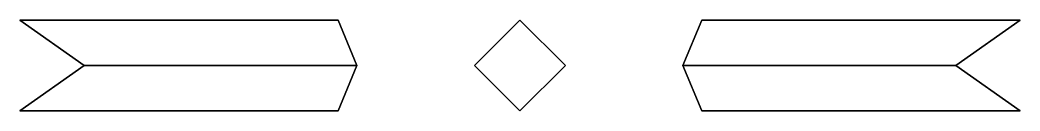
# Model space of a CAD drawing. Extents: x -0.54 to -0.32, y 0.46 to 0.48.
import ezdxf

# ---------------------------------------------------------------- set-up
doc = ezdxf.new("R2010")
doc.units = 0
doc.layers.add('TMP', color=4, linetype='CONTINUOUS')

msp = doc.modelspace()

# ---------------------------------------------------------------- linework, layer by layer
at = {"layer": 'TMP'}
for points in [[(-0.52586, 0.47, 1.04), (-0.54, 0.48, 1.05), (-0.47, 0.48, 1.05), (-0.46586, 0.47, 1.04)], [(-0.54, 0.48, 1.05), (-0.52586, 0.47, 1.06), (-0.46586, 0.47, 1.06), (-0.47, 0.48, 1.05)], [(-0.44, 0.47, 1.14586), (-0.43, 0.48, 1.16), (-0.43, 0.48, 1.09), (-0.44, 0.47, 1.08586)], [(-0.43, 0.48, 0.94), (-0.44, 0.47, 0.95414), (-0.44, 0.47, 1.01414), (-0.43, 0.48, 1.01)], [(-0.43, 0.48, 1.16), (-0.42, 0.47, 1.14586), (-0.42, 0.47, 1.08586), (-0.43, 0.48, 1.09)], [(-0.42, 0.47, 0.95414), (-0.43, 0.48, 0.94), (-0.43, 0.48, 1.01), (-0.42, 0.47, 1.01414)], [(-0.33414, 0.47, 1.06), (-0.32, 0.48, 1.05), (-0.39, 0.48, 1.05), (-0.39414, 0.47, 1.06)], [(-0.32, 0.48, 1.05), (-0.33414, 0.47, 1.04), (-0.39414, 0.47, 1.04), (-0.39, 0.48, 1.05)], [(-0.52586, 0.47, 1.06), (-0.54, 0.46, 1.05), (-0.47, 0.46, 1.05), (-0.46586, 0.47, 1.06)], [(-0.54, 0.46, 1.05), (-0.52586, 0.47, 1.04), (-0.46586, 0.47, 1.04), (-0.47, 0.46, 1.05)], [(-0.43, 0.46, 1.16), (-0.44, 0.47, 1.14586), (-0.44, 0.47, 1.08586), (-0.43, 0.46, 1.09)], [(-0.44, 0.47, 0.95414), (-0.43, 0.46, 0.94), (-0.43, 0.46, 1.01), (-0.44, 0.47, 1.01414)], [(-0.42, 0.47, 1.14586), (-0.43, 0.46, 1.16), (-0.43, 0.46, 1.09), (-0.42, 0.47, 1.08586)], [(-0.43, 0.46, 0.94), (-0.42, 0.47, 0.95414), (-0.42, 0.47, 1.01414), (-0.43, 0.46, 1.01)], [(-0.33414, 0.47, 1.04), (-0.32, 0.46, 1.05), (-0.39, 0.46, 1.05), (-0.39414, 0.47, 1.04)], [(-0.32, 0.46, 1.05), (-0.33414, 0.47, 1.06), (-0.39414, 0.47, 1.06), (-0.39, 0.46, 1.05)]]:
    msp.add_3dface(points, dxfattribs=at)

doc.saveas('drawing.dxf')
